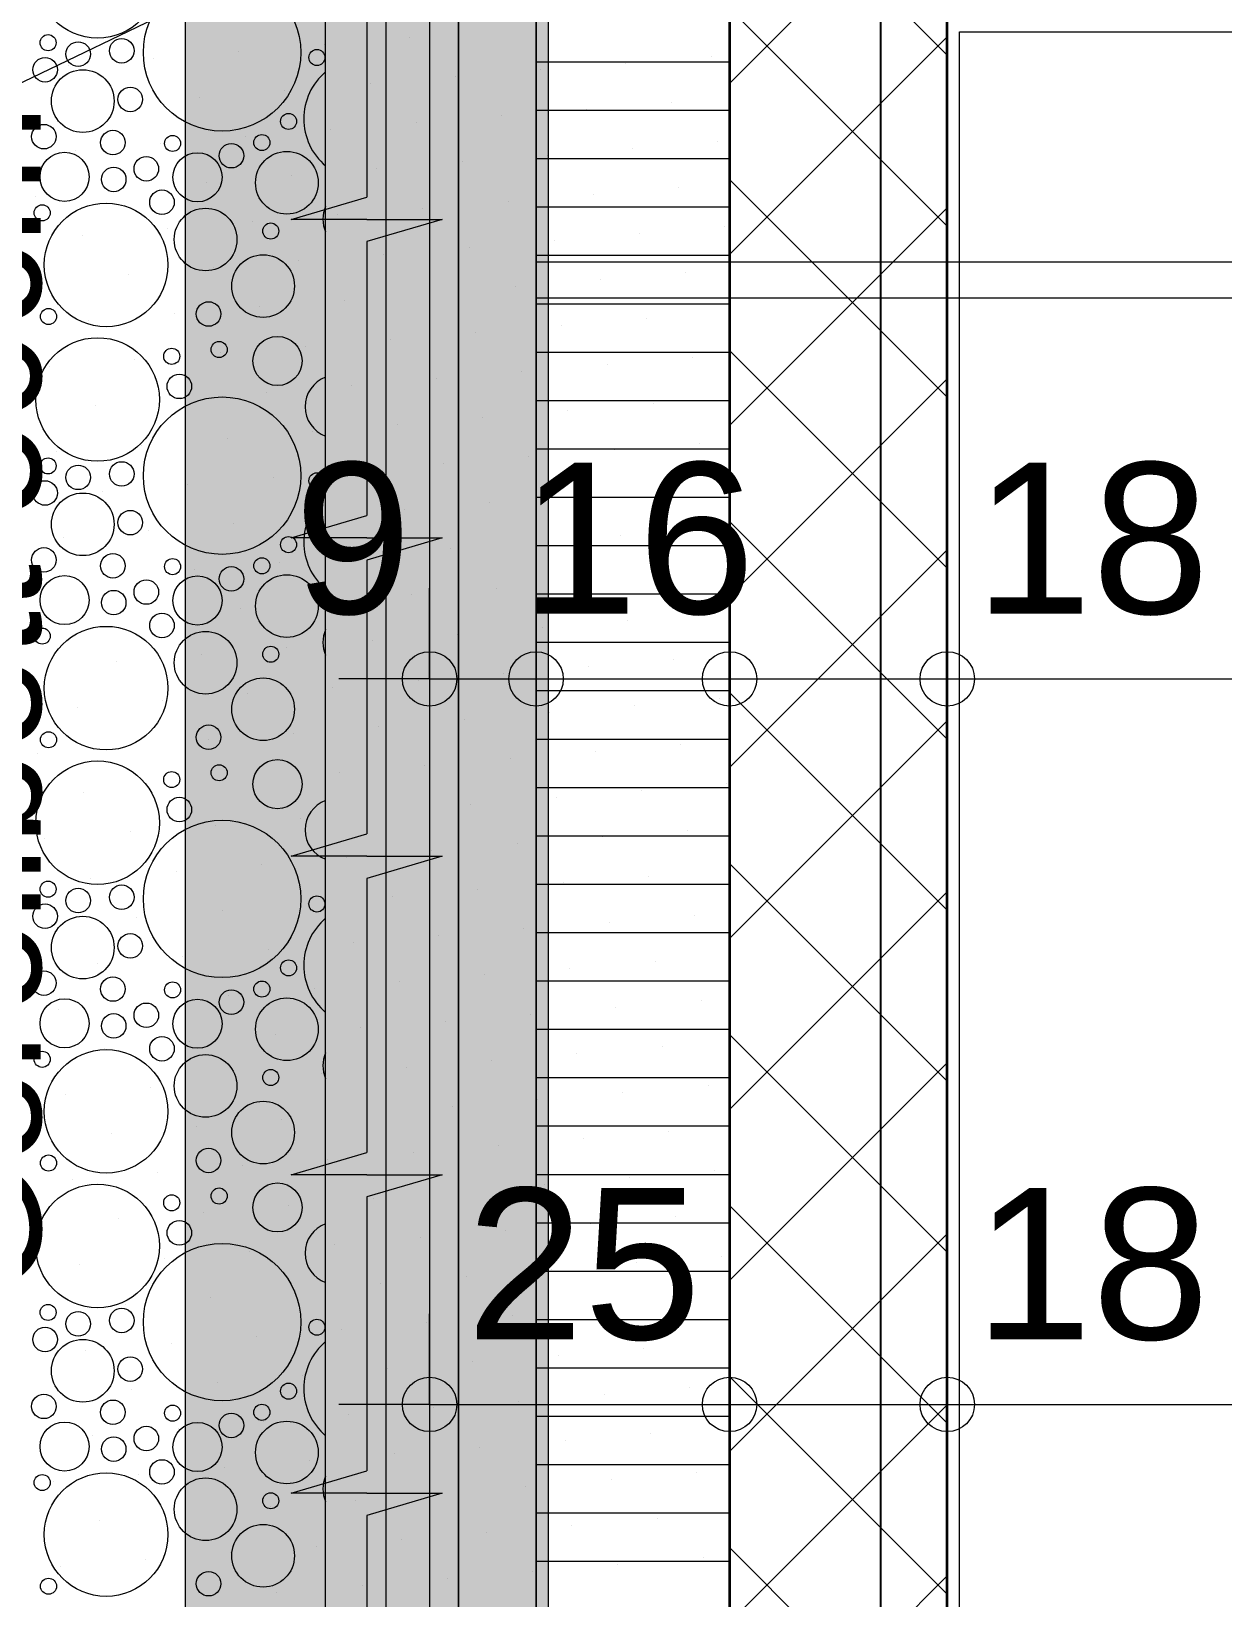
# Model space of a CAD drawing. Header units: metres. Extents: x 0.003 to 0.843, y 0.003 to 0.597.
# Drawn here: x 0.31081 to 0.33051, y 0.4523 to 0.47821 of the extents above; entities that cross this region are included whole.
import ezdxf

# ---------------------------------------------------------------- set-up
doc = ezdxf.new("R2010")
doc.units = ezdxf.units.M
for name, pattern in [('AUSGEZOGEN', [0]), ('LINIE_23', [0.0079, 0.004, -0.0013, 0, -0.0013, 0, -0.0013]), ('PUNKT2', [3.175, 0, -3.175]), ('STRICHLINIE', [19.049999999999997, 12.7, -6.35]), ('STRICHPUNKT', [25.4, 12.7, -6.35, 0, -6.35])]:
    doc.linetypes.add(name, pattern=pattern)
for name, color, linetype, lineweight in [('Allgemein', 7, 'AUSGEZOGEN', 18), ('Aufschuettungen _ Daemme', 7, 'AUSGEZOGEN', 25), ('Bauachsen grob', 7, 'STRICHPUNKT', 13), ('Betonierfugen', 7, 'AUSGEZOGEN', 13), ('Daemmung', 7, 'AUSGEZOGEN', 18), ('Dichtung', 240, 'AUSGEZOGEN', 13), ('Konstruktion oben', 7, 'STRICHLINIE', 13), ('Konstruktion unten', 7, 'STRICHLINIE', 13), ('Moebel', 253, 'AUSGEZOGEN', 13), ('Spengler', 7, 'AUSGEZOGEN', 18), ('Text Werkplan Ausfuehrung', 7, 'AUSGEZOGEN', 25), ('Unterkonstruktion', 7, 'AUSGEZOGEN', 18), ('Wand Beton bewehrt', 7, 'AUSGEZOGEN', 35), ('Werkplan- Ausfuehrungsmasse', 7, 'AUSGEZOGEN', 13)]:
    doc.layers.add(name, color=color, linetype=linetype, lineweight=lineweight)
doc.styles.add('ARIAL', font='ARIAL.TTF')

msp = doc.modelspace()

# ---------------------------------------------------------------- hatches: boundary and pattern name
at = {"layer": 'Allgemein', "linetype": 'AUSGEZOGEN', "lineweight": 13}
msp.add_hatch(color=32, dxfattribs=at).paths.add_polyline_path([(0.3178799929618838, 0.3928973582701078), (0.3178799929618838, 0.4879573561453512), (0.3173999929726126, 0.4879573561453512), (0.3173999929726126, 0.3928973582701078)])
at = {"layer": 'Dichtung', "linetype": 'AUSGEZOGEN', "lineweight": 13, "true_color": 0xe6eeff}
msp.add_hatch(color=7, dxfattribs=at).paths.add_polyline_path([(0.3133599930629137, 0.4829973562562158), (0.3133599930629137, 0.4355973573156884), (0.3193599929288032, 0.4355973573156884), (0.3193599929288032, 0.4829973562562158)])
at = {"layer": 'Spengler', "linetype": 'AUSGEZOGEN', "lineweight": 13}
msp.add_hatch(color=254, dxfattribs=at).paths.add_polyline_path([(0.3156799930110575, 0.4896773561069066), (0.3156799930110575, 0.386497358413159), (0.3173999929726126, 0.386497358413159), (0.3173999929726126, 0.4896773561069066)])

# ---------------------------------------------------------------- linework, layer by layer
at = {"layer": 'Allgemein', "color": 7, "linetype": 'AUSGEZOGEN', "lineweight": 13}
for p, q in [((0.3173999929726126, 0.4879573561453512), (0.3173999929726126, 0.3928973582701078)), ((0.3178799929618838, 0.3928973582701078), (0.3178799929618838, 0.4874773561560801))]:
    msp.add_line(p, q, dxfattribs=at)
at = {"layer": 'Aufschuettungen _ Daemme', "color": 254, "linetype": 'AUSGEZOGEN', "lineweight": 13}
for centre, radius in [((0.3119107515208969, 0.4791183762448595), 0.00102199997715652), ((0.313968751474897, 0.4778583762730229), 0.001301999970898032), ((0.311091751539203, 0.4780193762694241), 0.0001329999970272183), ((0.3115887515280941, 0.4778303762736487), 0.0002029999954625964), ((0.3123097515119786, 0.477886376272397), 0.0002029999954625964), ((0.3110427515402981, 0.4775713762794378), 0.0002029999954625964), ((0.3155367514398495, 0.4777743762749003), 0.0001329999970272183), ((0.311665751526373, 0.4770533762910159), 0.0005179999884217976), ((0.3124497515088493, 0.4770813762903902), 0.0002029999954625964), ((0.3150677514503325, 0.4767173762985261), 0.0001329999970272183), ((0.3110217515407676, 0.4764653763041588), 0.0002029999954625964), ((0.3121627515152643, 0.4763673763063492), 0.0002029999954625964), ((0.3131497514932031, 0.4763533763066621), 0.0001329999970272183), ((0.3146267514601895, 0.4763673763063492), 0.0001329999970272183), ((0.3113647515331009, 0.4758003763190227), 0.0004059999909251927), ((0.3135627514839717, 0.4757933763191791), 0.0004059999909251927), ((0.3141227514714547, 0.4761503763111996), 0.0002029999954625964), ((0.3150397514509583, 0.4757023763212131), 0.0005179999884217976), ((0.3121767515149513, 0.4757583763199614), 0.0002029999954625964), ((0.3127157515029037, 0.4759333763160499), 0.0002029999954625964), ((0.3129747514971147, 0.4753803763284104), 0.0002029999954625964), ((0.3109937515413934, 0.475205376332322), 0.0001329999970272183), ((0.3120507515177676, 0.4743443763515668), 0.00102199997715652), ((0.313695751480999, 0.4747643763421791), 0.0005179999884217976), ((0.3147737514569038, 0.4749043763390498), 0.0001329999970272183), ((0.3146477514597201, 0.4739943763593899), 0.0005179999884217976), ((0.3110987515390465, 0.4734903763706551), 0.0001329999970272183), ((0.3137447514799038, 0.4735323763697164), 0.0002029999954625964), ((0.3119107515208969, 0.4721183764013218), 0.00102199997715652), ((0.3139197514759923, 0.4729443763828592), 0.0001329999970272183), ((0.3148857514544005, 0.4727553763870838), 0.0004059999909251927), ((0.313135751493516, 0.4728323763853627), 0.0001329999970272183), ((0.3132617514906997, 0.4723353763964715), 0.0002029999954625964), ((0.313968751474897, 0.4708583764294849), 0.001301999970898032), ((0.311091751539203, 0.4710193764258863), 0.0001329999970272183), ((0.3115887515280941, 0.4708303764301108), 0.0002029999954625964), ((0.3123097515119786, 0.4708863764288592), 0.0002029999954625964), ((0.3110427515402981, 0.4705713764359), 0.0002029999954625964), ((0.3155367514398495, 0.4707743764313625), 0.0001329999970272183), ((0.311665751526373, 0.4700533764474782), 0.0005179999884217976), ((0.3124497515088493, 0.4700813764468523), 0.0002029999954625964), ((0.3150677514503325, 0.4697173764549883), 0.0001329999970272183), ((0.3110217515407676, 0.469465376460621), 0.0002029999954625964), ((0.3121627515152643, 0.4693673764628115), 0.0002029999954625964), ((0.3131497514932031, 0.4693533764631243), 0.0001329999970272183), ((0.3146267514601895, 0.4693673764628115), 0.0001329999970272183), ((0.3113647515331009, 0.4688003764754849), 0.0004059999909251927), ((0.3135627514839717, 0.4687933764756414), 0.0004059999909251927), ((0.3141227514714547, 0.4691503764676618), 0.0002029999954625964), ((0.3150397514509583, 0.4687023764776753), 0.0005179999884217976), ((0.3121767515149513, 0.4687583764764236), 0.0002029999954625964), ((0.3127157515029037, 0.4689333764725122), 0.0002029999954625964), ((0.3129747514971147, 0.4683803764848726), 0.0002029999954625964), ((0.3109937515413934, 0.4682053764887842), 0.0001329999970272183), ((0.3120507515177676, 0.467344376508029), 0.00102199997715652), ((0.313695751480999, 0.4677643764986414), 0.0005179999884217976), ((0.3147737514569038, 0.467904376495512), 0.0001329999970272183), ((0.3146477514597201, 0.4669943765158521), 0.0005179999884217976), ((0.3110987515390465, 0.4664903765271174), 0.0001329999970272183), ((0.3137447514799038, 0.4665323765261786), 0.0002029999954625964), ((0.3119107515208969, 0.4651183765577839), 0.00102199997715652), ((0.3139197514759923, 0.4659443765393215), 0.0001329999970272183), ((0.3148857514544005, 0.4657553765435459), 0.0004059999909251927), ((0.313135751493516, 0.4658323765418249), 0.0001329999970272183), ((0.3132617514906997, 0.4653353765529337), 0.0002029999954625964), ((0.313968751474897, 0.4638583765859471), 0.001301999970898032), ((0.311091751539203, 0.4640193765823485), 0.0001329999970272183), ((0.3115887515280941, 0.4638303765865731), 0.0002029999954625964), ((0.3123097515119786, 0.4638863765853214), 0.0002029999954625964), ((0.3110427515402981, 0.4635713765923622), 0.0002029999954625964), ((0.3155367514398495, 0.4637743765878247), 0.0001329999970272183), ((0.311665751526373, 0.4630533766039404), 0.0005179999884217976), ((0.3124497515088493, 0.4630813766033146), 0.0002029999954625964), ((0.3150677514503325, 0.4627173766114505), 0.0001329999970272183), ((0.3110217515407676, 0.462465376617083), 0.0002029999954625964), ((0.3121627515152643, 0.4623673766192736), 0.0002029999954625964), ((0.3131497514932031, 0.4623533766195865), 0.0001329999970272183), ((0.3146267514601895, 0.4623673766192736), 0.0001329999970272183), ((0.3113647515331009, 0.4618003766319471), 0.0004059999909251927), ((0.3135627514839717, 0.4617933766321035), 0.0004059999909251927), ((0.3141227514714547, 0.4621503766241238), 0.0002029999954625964), ((0.3150397514509583, 0.4617023766341375), 0.0005179999884217976), ((0.3121767515149513, 0.4617583766328859), 0.0002029999954625964), ((0.3127157515029037, 0.4619333766289743), 0.0002029999954625964), ((0.3129747514971147, 0.4613803766413348), 0.0002029999954625964), ((0.3109937515413934, 0.4612053766452464), 0.0001329999970272183), ((0.3120507515177676, 0.4603443766644912), 0.00102199997715652), ((0.313695751480999, 0.4607643766551034), 0.0005179999884217976), ((0.3147737514569038, 0.4609043766519742), 0.0001329999970272183), ((0.3146477514597201, 0.4599943766723143), 0.0005179999884217976), ((0.3110987515390465, 0.4594903766835795), 0.0001329999970272183), ((0.3137447514799038, 0.4595323766826408), 0.0002029999954625964), ((0.3119107515208969, 0.4581183767142462), 0.00102199997715652), ((0.3139197514759923, 0.4589443766957836), 0.0001329999970272183), ((0.3148857514544005, 0.4587553767000082), 0.0004059999909251927), ((0.313135751493516, 0.4588323766982871), 0.0001329999970272183), ((0.3132617514906997, 0.4583353767093959), 0.0002029999954625964), ((0.313968751474897, 0.4568583767424094), 0.001301999970898032), ((0.311091751539203, 0.4570193767388107), 0.0001329999970272183), ((0.3115887515280941, 0.4568303767430352), 0.0002029999954625964), ((0.3123097515119786, 0.4568863767417836), 0.0002029999954625964), ((0.3110427515402981, 0.4565713767488244), 0.0002029999954625964), ((0.3155367514398495, 0.456774376744287), 0.0001329999970272183), ((0.311665751526373, 0.4560533767604026), 0.0005179999884217976), ((0.3124497515088493, 0.4560813767597767), 0.0002029999954625964), ((0.3150677514503325, 0.4557173767679127), 0.0001329999970272183), ((0.3110217515407676, 0.4554653767735453), 0.0002029999954625964), ((0.3121627515152643, 0.4553673767757358), 0.0002029999954625964), ((0.3131497514932031, 0.4553533767760488), 0.0001329999970272183), ((0.3146267514601895, 0.4553673767757358), 0.0001329999970272183), ((0.3113647515331009, 0.4548003767884093), 0.0004059999909251927), ((0.3135627514839717, 0.4547933767885657), 0.0004059999909251927), ((0.3141227514714547, 0.4551503767805861), 0.0002029999954625964), ((0.3150397514509583, 0.4547023767905997), 0.0005179999884217976), ((0.3121767515149513, 0.4547583767893479), 0.0002029999954625964), ((0.3127157515029037, 0.4549333767854365), 0.0002029999954625964), ((0.3129747514971147, 0.454380376797797), 0.0002029999954625964), ((0.3109937515413934, 0.4542053768017086), 0.0001329999970272183), ((0.3120507515177676, 0.4533443768209534), 0.00102199997715652), ((0.313695751480999, 0.4537643768115657), 0.0005179999884217976), ((0.3147737514569038, 0.4539043768084364), 0.0001329999970272183), ((0.3146477514597201, 0.4529943768287765), 0.0005179999884217976), ((0.3110987515390465, 0.4524903768400418), 0.0001329999970272183), ((0.3137447514799038, 0.452532376839103), 0.0002029999954625964)]:
    msp.add_circle(centre, radius, dxfattribs=at)
for centre, radius, start, end in [((0.3163417514218563, 0.4767593762975874), 0.00102199997715652, 130.3543643854239, 229.6456356145781), ((0.3161527514260808, 0.4751003763346689), 0.0005179999884217976, 155.8757192303687, 204.1242807696256), ((0.3158587514326522, 0.4719993764039816), 0.0005179999884217976, 110.1875025814354, 249.8124974185604), ((0.3163417514218563, 0.4697593764540495), 0.00102199997715652, 130.3543643854239, 229.6456356145761), ((0.3161527514260808, 0.4681003764911311), 0.0005179999884217976, 155.87571923038, 204.1242807696394), ((0.3158587514326522, 0.4649993765604438), 0.0005179999884217976, 110.1875025814376, 249.8124974185604), ((0.3163417514218563, 0.4627593766105117), 0.00102199997715652, 130.3543643854219, 229.6456356145761), ((0.3161527514260808, 0.4611003766475933), 0.0005179999884217976, 155.8757192303744, 204.1242807696338), ((0.3158587514326522, 0.457999376716906), 0.0005179999884217976, 110.1875025825817, 249.8124974174183), ((0.3163417514218563, 0.4557593767669739), 0.00102199997715652, 130.3543643847437, 229.6456356152583), ((0.3161527514260808, 0.4541003768040555), 0.0005179999884217976, 155.8757192234455, 204.1242807765657)]:
    msp.add_arc(centre, radius, start, end, dxfattribs=at)
at = {"layer": 'Bauachsen grob', "color": 32, "linetype": 'LINIE_23', "lineweight": 25, "true_color": 0xc36e14}
msp.add_line((0.3248599928058686, 0.01389736674141804), (0.3248599928058687, 0.5809999870806931), dxfattribs=at)
at = {"layer": 'Betonierfugen', "color": 252, "linetype": 'AUSGEZOGEN', "lineweight": 13}
for p, q in [((0.3163599929958584, 0.4799953563233159), (0.3163599929958584, 0.4777306897072682)), ((0.3163599929958584, 0.4777306897072682), (0.3163599929958584, 0.4754660230912208)), ((0.3151099929958584, 0.4750973564327947), (0.3163599929958584, 0.4754660230912208)), ((0.3163599929958584, 0.4750973564327947), (0.3151099929958584, 0.4750973564327947)), ((0.3163599929958584, 0.4750973564327947), (0.3176099929958585, 0.4750973564327947)), ((0.3176099929958585, 0.4750973564327947), (0.3163599929958584, 0.4747286897743683)), ((0.3163599929958584, 0.4747286897743683), (0.3163599929958584, 0.4724640231583209)), ((0.3163599929958584, 0.4724640231583209), (0.3163599929958584, 0.4701993565422735)), ((0.3151099929958584, 0.4698306898838471), (0.3163599929958584, 0.4701993565422735)), ((0.3163599929958584, 0.4698306898838471), (0.3151099929958584, 0.4698306898838471)), ((0.3163599929958584, 0.4698306898838471), (0.3176099929958585, 0.4698306898838471)), ((0.3176099929958585, 0.4698306898838471), (0.3163599929958584, 0.4694620232254207)), ((0.3163599929958584, 0.4694620232254207), (0.3163599929958584, 0.4671973566093733)), ((0.3163599929958584, 0.4671973566093733), (0.3163599929958584, 0.4649326899933259)), ((0.3151099929958584, 0.4645640233348998), (0.3163599929958584, 0.4649326899933259)), ((0.3163599929958584, 0.4645640233348998), (0.3151099929958584, 0.4645640233348998)), ((0.3163599929958584, 0.4645640233348998), (0.3176099929958585, 0.4645640233348998)), ((0.3176099929958585, 0.4645640233348998), (0.3163599929958584, 0.4641953566764733)), ((0.3163599929958584, 0.4641953566764733), (0.3163599929958584, 0.461930690060426)), ((0.3163599929958584, 0.461930690060426), (0.3163599929958584, 0.4596660234443786)), ((0.3151099929958584, 0.4592973567859522), (0.3163599929958584, 0.4596660234443786)), ((0.3163599929958584, 0.4592973567859522), (0.3151099929958584, 0.4592973567859522)), ((0.3163599929958584, 0.4592973567859522), (0.3176099929958585, 0.4592973567859522)), ((0.3176099929958585, 0.4592973567859522), (0.3163599929958584, 0.4589286901275257)), ((0.3163599929958584, 0.4589286901275257), (0.3163599929958584, 0.4566640235114784)), ((0.3163599929958584, 0.4566640235114784), (0.3163599929958584, 0.454399356895431)), ((0.3151099929958584, 0.4540306902370046), (0.3163599929958584, 0.454399356895431)), ((0.3163599929958584, 0.4540306902370046), (0.3151099929958584, 0.4540306902370046)), ((0.3163599929958584, 0.4540306902370046), (0.3176099929958585, 0.4540306902370046)), ((0.3176099929958585, 0.4540306902370046), (0.3163599929958584, 0.4536620235785783)), ((0.3163599929958584, 0.4536620235785783), (0.3163599929958584, 0.4513973569625309))]:
    msp.add_line(p, q, dxfattribs=at)
at = {"layer": 'Daemmung', "color": 7, "linetype": 'AUSGEZOGEN', "lineweight": 18}
for p, q in [((0.3191599929332736, 0.4861973561846902), (0.3191599929332736, 0.3928973582701078)), ((0.322359992861748, 0.3928973582701078), (0.322359992861748, 0.4829973562562158))]:
    msp.add_line(p, q, dxfattribs=at)
at = {"layer": 'Daemmung', "color": 131, "linetype": 'AUSGEZOGEN', "lineweight": 13, "true_color": 0x70ffff}
for p, q in [((0.315654266178315, 0.47799062776963), (0.315654266178315, 0.47799062776963)), ((0.3170637114808078, 0.4781040290478451), (0.3170637114808078, 0.4781040290478451)), ((0.3128353755733292, 0.4777638252132), (0.3128353755733292, 0.4777638252132)), ((0.3142448208758222, 0.4778772264914151), (0.3142448208758222, 0.4778772264914151)), ((0.3220534706786405, 0.4777962108703513), (0.3220534706786405, 0.4777962108703513)), ((0.3114259302708364, 0.4776504239349849), (0.3114259302708364, 0.4776504239349849)), ((0.3114259302708364, 0.4776504239349849), (0.3114259302708364, 0.4776504239349849)), ((0.3178251347711619, 0.4774560070357061), (0.3178251347711619, 0.4774560070357061)), ((0.3192345800736547, 0.4775694083139211), (0.3192345800736547, 0.4775694083139211)), ((0.3206440253761476, 0.4776828095921362), (0.3206440253761476, 0.4776828095921362)), ((0.3150062441661761, 0.4772292044792761), (0.3150062441661761, 0.4772292044792761)), ((0.3164156894686689, 0.477342605757491), (0.3164156894686689, 0.477342605757491)), ((0.3121873535611903, 0.4770024019228459), (0.3121873535611903, 0.4770024019228459)), ((0.3135967988636831, 0.477115803201061), (0.3135967988636831, 0.477115803201061)), ((0.3214054486665016, 0.4770347875799972), (0.3214054486665016, 0.4770347875799972)), ((0.3171771127590229, 0.4766945837453522), (0.3171771127590229, 0.4766945837453522)), ((0.3185865580615157, 0.4768079850235671), (0.3185865580615157, 0.4768079850235671)), ((0.3199960033640086, 0.4769213863017822), (0.3199960033640086, 0.4769213863017822)), ((0.3143582221540371, 0.4764677811889222), (0.3143582221540371, 0.4764677811889222)), ((0.3157676674565301, 0.4765811824671372), (0.3157676674565301, 0.4765811824671372)), ((0.3115393315490513, 0.4762409786324921), (0.3115393315490513, 0.4762409786324921)), ((0.3129487768515443, 0.4763543799107072), (0.3129487768515443, 0.4763543799107072)), ((0.3193479813518698, 0.4761599630114283), (0.3193479813518698, 0.4761599630114283)), ((0.3207574266543626, 0.4762733642896434), (0.3207574266543626, 0.4762733642896434)), ((0.3221668719568555, 0.4763867655678585), (0.3221668719568555, 0.4763867655678585)), ((0.316529090746884, 0.4759331604549982), (0.316529090746884, 0.4759331604549982)), ((0.3179385360493768, 0.4760465617332132), (0.3179385360493768, 0.4760465617332132)), ((0.3137102001418982, 0.4757063578985682), (0.3137102001418982, 0.4757063578985682)), ((0.315119645444391, 0.4758197591767833), (0.315119645444391, 0.4758197591767833)), ((0.3108913095369125, 0.475479555342138), (0.3108913095369125, 0.475479555342138)), ((0.3123007548394054, 0.4755929566203531), (0.3123007548394054, 0.4755929566203531)), ((0.3186999593397308, 0.4753985397210743), (0.3186999593397308, 0.4753985397210743)), ((0.3201094046422237, 0.4755119409992893), (0.3201094046422237, 0.4755119409992893)), ((0.3215188499447166, 0.4756253422775044), (0.3215188499447166, 0.4756253422775044)), ((0.315881068734745, 0.4751717371646444), (0.315881068734745, 0.4751717371646444)), ((0.317290514037238, 0.4752851384428592), (0.317290514037238, 0.4752851384428592)), ((0.3130621781297593, 0.4749449346082144), (0.3130621781297593, 0.4749449346082144)), ((0.3144716234322522, 0.4750583358864292), (0.3144716234322522, 0.4750583358864292)), ((0.3208708279325777, 0.4748639189871506), (0.3208708279325777, 0.4748639189871506)), ((0.3222802732350705, 0.4749773202653654), (0.3222802732350705, 0.4749773202653654)), ((0.3116527328272664, 0.4748315333299993), (0.3116527328272664, 0.4748315333299993)), ((0.3180519373275919, 0.4746371164307204), (0.3180519373275919, 0.4746371164307204)), ((0.3194613826300847, 0.4747505177089355), (0.3194613826300847, 0.4747505177089355)), ((0.3194613826300847, 0.4747505177089355), (0.3194613826300847, 0.4747505177089355)), ((0.3152330467226061, 0.4744103138742904), (0.3152330467226061, 0.4744103138742904)), ((0.3166424920250989, 0.4745237151525054), (0.3166424920250989, 0.4745237151525054)), ((0.3124141561176204, 0.4741835113178603), (0.3124141561176204, 0.4741835113178603)), ((0.3124141561176204, 0.4741835113178603), (0.3124141561176204, 0.4741835113178603)), ((0.3138236014201133, 0.4742969125960754), (0.3138236014201133, 0.4742969125960754)), ((0.3202228059204387, 0.4741024956967965), (0.3202228059204387, 0.4741024956967965)), ((0.3216322512229316, 0.4742158969750116), (0.3216322512229316, 0.4742158969750116)), ((0.3110047108151275, 0.4740701100396452), (0.3110047108151275, 0.4740701100396452)), ((0.3174039153154529, 0.4738756931403664), (0.3174039153154529, 0.4738756931403664)), ((0.3188133606179459, 0.4739890944185814), (0.3188133606179459, 0.4739890944185814)), ((0.3145850247104672, 0.4736488905839363), (0.3145850247104672, 0.4736488905839363)), ((0.31599447001296, 0.4737622918621514), (0.31599447001296, 0.4737622918621514)), ((0.3117661341054815, 0.4734220880275065), (0.3117661341054815, 0.4734220880275065)), ((0.3131755794079743, 0.4735354893057213), (0.3131755794079743, 0.4735354893057213)), ((0.3195747839082998, 0.4733410724064425), (0.3195747839082998, 0.4733410724064425)), ((0.3209842292107926, 0.4734544736846575), (0.3209842292107926, 0.4734544736846575)), ((0.316755893303314, 0.4731142698500125), (0.316755893303314, 0.4731142698500125)), ((0.3181653386058069, 0.4732276711282274), (0.3181653386058069, 0.4732276711282274)), ((0.3139370026983282, 0.4728874672935826), (0.3139370026983282, 0.4728874672935826)), ((0.3153464480008212, 0.4730008685717976), (0.3153464480008212, 0.4730008685717976)), ((0.3217456525011466, 0.4728064516725187), (0.3217456525011466, 0.4728064516725187)), ((0.3111181120933424, 0.4726606647371524), (0.3111181120933424, 0.4726606647371524)), ((0.3125275573958354, 0.4727740660153675), (0.3125275573958354, 0.4727740660153675)), ((0.3189267618961608, 0.4725796491160886), (0.3189267618961608, 0.4725796491160886)), ((0.3203362071986537, 0.4726930503943037), (0.3203362071986537, 0.4726930503943037)), ((0.3161078712911751, 0.4723528465596586), (0.3161078712911751, 0.4723528465596586)), ((0.3175173165936679, 0.4724662478378736), (0.3175173165936679, 0.4724662478378736)), ((0.3118795353836964, 0.4720126427250134), (0.3118795353836964, 0.4720126427250134)), ((0.3132889806861894, 0.4721260440032284), (0.3132889806861894, 0.4721260440032284)), ((0.3146984259886822, 0.4722394452814435), (0.3146984259886822, 0.4722394452814435)), ((0.3210976304890077, 0.4720450283821647), (0.3210976304890077, 0.4720450283821647)), ((0.3182787398840219, 0.4718182258257346), (0.3182787398840219, 0.4718182258257346)), ((0.3196881851865148, 0.4719316271039496), (0.3196881851865148, 0.4719316271039496)), ((0.3154598492790361, 0.4715914232693045), (0.3154598492790361, 0.4715914232693045)), ((0.3168692945815291, 0.4717048245475196), (0.3168692945815291, 0.4717048245475196)), ((0.3112315133715575, 0.4712512194346596), (0.3112315133715575, 0.4712512194346596)), ((0.3126409586740505, 0.4713646207128747), (0.3126409586740505, 0.4713646207128747)), ((0.3140504039765433, 0.4714780219910895), (0.3140504039765433, 0.4714780219910895)), ((0.3204496084768688, 0.4712836050918106), (0.3204496084768688, 0.4712836050918106)), ((0.3218590537793616, 0.4713970063700257), (0.3218590537793616, 0.4713970063700257)), ((0.317630717871883, 0.4710568025353807), (0.317630717871883, 0.4710568025353807)), ((0.3190401631743758, 0.4711702038135958), (0.3190401631743758, 0.4711702038135958)), ((0.3190401631743758, 0.4711702038135958), (0.3190401631743758, 0.4711702038135958)), ((0.3134023819644044, 0.4707165987007356), (0.3134023819644044, 0.4707165987007356)), ((0.3148118272668973, 0.4708299999789507), (0.3148118272668973, 0.4708299999789507)), ((0.3162212725693901, 0.4709434012571658), (0.3162212725693901, 0.4709434012571658)), ((0.3119929366619115, 0.4706031974225206), (0.3119929366619115, 0.4706031974225206)), ((0.3119929366619115, 0.4706031974225206), (0.3119929366619115, 0.4706031974225206)), ((0.3198015864647298, 0.4705221818014568), (0.3198015864647298, 0.4705221818014568)), ((0.3212110317672227, 0.4706355830796718), (0.3212110317672227, 0.4706355830796718)), ((0.316982695859744, 0.4702953792450268), (0.316982695859744, 0.4702953792450268)), ((0.318392141162237, 0.4704087805232418), (0.318392141162237, 0.4704087805232418)), ((0.3127543599522654, 0.4699551754103816), (0.3127543599522654, 0.4699551754103816)), ((0.3141638052547583, 0.4700685766885966), (0.3141638052547583, 0.4700685766885966)), ((0.3155732505572512, 0.4701819779668117), (0.3155732505572512, 0.4701819779668117)), ((0.3219724550575767, 0.4699875610675329), (0.3219724550575767, 0.4699875610675329)), ((0.3113449146497726, 0.4698417741321665), (0.3113449146497726, 0.4698417741321665)), ((0.3191535644525909, 0.4697607585111027), (0.3191535644525909, 0.4697607585111027)), ((0.3205630097550837, 0.4698741597893178), (0.3205630097550837, 0.4698741597893178)), ((0.3149252285451123, 0.4694205546764579), (0.3149252285451123, 0.4694205546764579)), ((0.3163346738476052, 0.4695339559546727), (0.3163346738476052, 0.4695339559546727)), ((0.317744119150098, 0.4696473572328879), (0.317744119150098, 0.4696473572328879)), ((0.3121063379401265, 0.4691937521200277), (0.3121063379401265, 0.4691937521200277)), ((0.3135157832426194, 0.4693071533982428), (0.3135157832426194, 0.4693071533982428)), ((0.3213244330454377, 0.4692261377771788), (0.3213244330454377, 0.4692261377771788)), ((0.318505542440452, 0.4689993352207489), (0.318505542440452, 0.4689993352207489)), ((0.3199149877429449, 0.469112736498964), (0.3199149877429449, 0.469112736498964)), ((0.3142772065329733, 0.4686591313861038), (0.3142772065329733, 0.4686591313861038)), ((0.3156866518354662, 0.4687725326643189), (0.3156866518354662, 0.4687725326643189)), ((0.3170960971379591, 0.468885933942534), (0.3170960971379591, 0.468885933942534)), ((0.3114583159279877, 0.4684323288296737), (0.3114583159279877, 0.4684323288296737)), ((0.3128677612304805, 0.4685457301078887), (0.3128677612304805, 0.4685457301078887)), ((0.3206764110332988, 0.468464714486825), (0.3206764110332988, 0.468464714486825)), ((0.3220858563357916, 0.46857811576504), (0.3220858563357916, 0.46857811576504)), ((0.3164480751258202, 0.4681245106521799), (0.3164480751258202, 0.4681245106521799)), ((0.3178575204283131, 0.4682379119303949), (0.3178575204283131, 0.4682379119303949)), ((0.3192669657308059, 0.4683513132086099), (0.3192669657308059, 0.4683513132086099)), ((0.3136291845208344, 0.46789770809575), (0.3136291845208344, 0.46789770809575)), ((0.3150386298233273, 0.4680111093739648), (0.3150386298233273, 0.4680111093739648)), ((0.3122197392183416, 0.4677843068175347), (0.3122197392183416, 0.4677843068175347)), ((0.3200283890211599, 0.4677032911964709), (0.3200283890211599, 0.4677032911964709)), ((0.3200283890211599, 0.4677032911964709), (0.3200283890211599, 0.4677032911964709)), ((0.3214378343236527, 0.467816692474686), (0.3214378343236527, 0.467816692474686)), ((0.3158000531136812, 0.4673630873618261), (0.3158000531136812, 0.4673630873618261)), ((0.3172094984161741, 0.4674764886400409), (0.3172094984161741, 0.4674764886400409)), ((0.318618943718667, 0.4675898899182561), (0.318618943718667, 0.4675898899182561)), ((0.3129811625086956, 0.4671362848053959), (0.3129811625086956, 0.4671362848053959)), ((0.3129811625086956, 0.4671362848053959), (0.3129811625086956, 0.4671362848053959)), ((0.3143906078111884, 0.467249686083611), (0.3143906078111884, 0.467249686083611)), ((0.3221992576140067, 0.4671686704625472), (0.3221992576140067, 0.4671686704625472)), ((0.3115717172062026, 0.4670228835271809), (0.3115717172062026, 0.4670228835271809)), ((0.3179709217065281, 0.4668284666279021), (0.3179709217065281, 0.4668284666279021)), ((0.3193803670090209, 0.4669418679061171), (0.3193803670090209, 0.4669418679061171)), ((0.3207898123115139, 0.4670552691843322), (0.3207898123115139, 0.4670552691843322)), ((0.3151520311015423, 0.466601664071472), (0.3151520311015423, 0.466601664071472)), ((0.3165614764040351, 0.466715065349687), (0.3165614764040351, 0.466715065349687)), ((0.3123331404965567, 0.4663748615150419), (0.3123331404965567, 0.4663748615150419)), ((0.3137425857990495, 0.4664882627932569), (0.3137425857990495, 0.4664882627932569)), ((0.3215512356018678, 0.4664072471721932), (0.3215512356018678, 0.4664072471721932)), ((0.3109236951940637, 0.4662614602368269), (0.3109236951940637, 0.4662614602368269)), ((0.3173228996943892, 0.4660670433375481), (0.3173228996943892, 0.4660670433375481)), ((0.318732344996882, 0.4661804446157631), (0.318732344996882, 0.4661804446157631)), ((0.3201417902993749, 0.4662938458939781), (0.3201417902993749, 0.4662938458939781)), ((0.3145040090894035, 0.4658402407811182), (0.3145040090894035, 0.4658402407811182)), ((0.3159134543918963, 0.465953642059333), (0.3159134543918963, 0.465953642059333)), ((0.3116851184844177, 0.465613438224688), (0.3116851184844177, 0.465613438224688)), ((0.3130945637869106, 0.4657268395029031), (0.3130945637869106, 0.4657268395029031)), ((0.319493768287236, 0.4655324226036243), (0.319493768287236, 0.4655324226036243)), ((0.3209032135897288, 0.4656458238818393), (0.3209032135897288, 0.4656458238818393)), ((0.3223126588922218, 0.4657592251600544), (0.3223126588922218, 0.4657592251600544)), ((0.3166748776822502, 0.4653056200471942), (0.3166748776822502, 0.4653056200471942)), ((0.3180843229847432, 0.4654190213254093), (0.3180843229847432, 0.4654190213254093)), ((0.3138559870772646, 0.4650788174907641), (0.3138559870772646, 0.4650788174907641)), ((0.3152654323797574, 0.4651922187689791), (0.3152654323797574, 0.4651922187689791)), ((0.3110370964722787, 0.464852014934334), (0.3110370964722787, 0.464852014934334)), ((0.3124465417747716, 0.4649654162125491), (0.3124465417747716, 0.4649654162125491)), ((0.3188457462750971, 0.4647709993132703), (0.3188457462750971, 0.4647709993132703)), ((0.3202551915775899, 0.4648844005914853), (0.3202551915775899, 0.4648844005914853)), ((0.3216646368800827, 0.4649978018697003), (0.3216646368800827, 0.4649978018697003)), ((0.3160268556701114, 0.4645441967568402), (0.3160268556701114, 0.4645441967568402)), ((0.3174363009726042, 0.4646575980350552), (0.3174363009726042, 0.4646575980350552)), ((0.3132079650651255, 0.4643173942004101), (0.3132079650651255, 0.4643173942004101)), ((0.3146174103676185, 0.4644307954786251), (0.3146174103676185, 0.4644307954786251)), ((0.3210166148679439, 0.4642363785793462), (0.3210166148679439, 0.4642363785793462)), ((0.3117985197626326, 0.4642039929221952), (0.3117985197626326, 0.4642039929221952)), ((0.3181977242629581, 0.4640095760229163), (0.3181977242629581, 0.4640095760229163)), ((0.319607169565451, 0.4641229773011314), (0.319607169565451, 0.4641229773011314)), ((0.319607169565451, 0.4641229773011314), (0.319607169565451, 0.4641229773011314)), ((0.3153788336579725, 0.4637827734664863), (0.3153788336579725, 0.4637827734664863)), ((0.3167882789604653, 0.4638961747447014), (0.3167882789604653, 0.4638961747447014)), ((0.3125599430529866, 0.4635559709100562), (0.3125599430529866, 0.4635559709100562)), ((0.3125599430529866, 0.4635559709100562), (0.3125599430529866, 0.4635559709100562)), ((0.3139693883554795, 0.4636693721882713), (0.3139693883554795, 0.4636693721882713)), ((0.320368592855805, 0.4634749552889924), (0.320368592855805, 0.4634749552889924)), ((0.3217780381582978, 0.4635883565672075), (0.3217780381582978, 0.4635883565672075)), ((0.3111504977504937, 0.4634425696318412), (0.3111504977504937, 0.4634425696318412)), ((0.3175497022508192, 0.4632481527325624), (0.3175497022508192, 0.4632481527325624)), ((0.3189591475533121, 0.4633615540107775), (0.3189591475533121, 0.4633615540107775)), ((0.3147308116458334, 0.4630213501761323), (0.3147308116458334, 0.4630213501761323)), ((0.3161402569483264, 0.4631347514543473), (0.3161402569483264, 0.4631347514543473)), ((0.3119119210408477, 0.4627945476197022), (0.3119119210408477, 0.4627945476197022)), ((0.3133213663433406, 0.4629079488979172), (0.3133213663433406, 0.4629079488979172)), ((0.3197205708436661, 0.4627135319986385), (0.3197205708436661, 0.4627135319986385)), ((0.3211300161461589, 0.4628269332768534), (0.3211300161461589, 0.4628269332768534)), ((0.3169016802386804, 0.4624867294422084), (0.3169016802386804, 0.4624867294422084)), ((0.3183111255411732, 0.4626001307204234), (0.3183111255411732, 0.4626001307204234)), ((0.3140827896336946, 0.4622599268857782), (0.3140827896336946, 0.4622599268857782)), ((0.3154922349361874, 0.4623733281639935), (0.3154922349361874, 0.4623733281639935)), ((0.3218914394365129, 0.4621789112647144), (0.3218914394365129, 0.4621789112647144)), ((0.3112638990287088, 0.4620331243293483), (0.3112638990287088, 0.4620331243293483)), ((0.3126733443312016, 0.4621465256075634), (0.3126733443312016, 0.4621465256075634)), ((0.3190725488315271, 0.4619521087082844), (0.3190725488315271, 0.4619521087082844)), ((0.3204819941340201, 0.4620655099864996), (0.3204819941340201, 0.4620655099864996)), ((0.3162536582265413, 0.4617253061518545), (0.3162536582265413, 0.4617253061518545)), ((0.3176631035290343, 0.4618387074300696), (0.3176631035290343, 0.4618387074300696)), ((0.3134347676215556, 0.4614985035954244), (0.3134347676215556, 0.4614985035954244)), ((0.3148442129240485, 0.4616119048736395), (0.3148442129240485, 0.4616119048736395)), ((0.321243417424374, 0.4614174879743606), (0.321243417424374, 0.4614174879743606)), ((0.3120253223190628, 0.4613851023172093), (0.3120253223190628, 0.4613851023172093)), ((0.3184245268193883, 0.4611906854179306), (0.3184245268193883, 0.4611906854179306)), ((0.3198339721218811, 0.4613040866961456), (0.3198339721218811, 0.4613040866961456)), ((0.3156056362144025, 0.4609638828615005), (0.3156056362144025, 0.4609638828615005)), ((0.3170150815168953, 0.4610772841397155), (0.3170150815168953, 0.4610772841397155)), ((0.3113773003069238, 0.4606236790268555), (0.3113773003069238, 0.4606236790268555)), ((0.3127867456094167, 0.4607370803050704), (0.3127867456094167, 0.4607370803050704)), ((0.3141961909119095, 0.4608504815832854), (0.3141961909119095, 0.4608504815832854)), ((0.320595395412235, 0.4606560646840067), (0.320595395412235, 0.4606560646840067)), ((0.320595395412235, 0.4606560646840067), (0.320595395412235, 0.4606560646840067)), ((0.322004840714728, 0.4607694659622216), (0.322004840714728, 0.4607694659622216)), ((0.3177765048072493, 0.4604292621275765), (0.3177765048072493, 0.4604292621275765)), ((0.3191859501097422, 0.4605426634057917), (0.3191859501097422, 0.4605426634057917)), ((0.3149576142022635, 0.4602024595711466), (0.3149576142022635, 0.4602024595711466)), ((0.3163670595047564, 0.4603158608493617), (0.3163670595047564, 0.4603158608493617)), ((0.3121387235972777, 0.4599756570147165), (0.3121387235972777, 0.4599756570147165)), ((0.3135481688997707, 0.4600890582929316), (0.3135481688997707, 0.4600890582929316)), ((0.3135481688997707, 0.4600890582929316), (0.3135481688997707, 0.4600890582929316)), ((0.3199473734000962, 0.4598946413936527), (0.3199473734000962, 0.4598946413936527)), ((0.321356818702589, 0.4600080426718678), (0.321356818702589, 0.4600080426718678)), ((0.3171284827951104, 0.4596678388372227), (0.3171284827951104, 0.4596678388372227)), ((0.3185379280976032, 0.4597812401154378), (0.3185379280976032, 0.4597812401154378)), ((0.3129001468876317, 0.4593276350025775), (0.3129001468876317, 0.4593276350025775)), ((0.3143095921901246, 0.4594410362807926), (0.3143095921901246, 0.4594410362807926)), ((0.3157190374926174, 0.4595544375590077), (0.3157190374926174, 0.4595544375590077)), ((0.3221182419929429, 0.4593600206597288), (0.3221182419929429, 0.4593600206597288)), ((0.3114907015851388, 0.4592142337243625), (0.3114907015851388, 0.4592142337243625)), ((0.3192993513879572, 0.4591332181032988), (0.3192993513879572, 0.4591332181032988)), ((0.3207087966904501, 0.4592466193815138), (0.3207087966904501, 0.4592466193815138)), ((0.3164804607829714, 0.4589064155468686), (0.3164804607829714, 0.4589064155468686)), ((0.3178899060854643, 0.4590198168250837), (0.3178899060854643, 0.4590198168250837)), ((0.3122521248754928, 0.4585662117122237), (0.3122521248754928, 0.4585662117122237)), ((0.3136615701779857, 0.4586796129904386), (0.3136615701779857, 0.4586796129904386)), ((0.3150710154804786, 0.4587930142686536), (0.3150710154804786, 0.4587930142686536)), ((0.3214702199808041, 0.4585985973693749), (0.3214702199808041, 0.4585985973693749)), ((0.3108426795729999, 0.4584528104340087), (0.3108426795729999, 0.4584528104340087)), ((0.3186513293758182, 0.4583717948129449), (0.3186513293758182, 0.4583717948129449)), ((0.3200607746783112, 0.4584851960911599), (0.3200607746783112, 0.4584851960911599)), ((0.3144229934683397, 0.4580315909782998), (0.3144229934683397, 0.4580315909782998)), ((0.3158324387708325, 0.4581449922565148), (0.3158324387708325, 0.4581449922565148)), ((0.3172418840733253, 0.4582583935347299), (0.3172418840733253, 0.4582583935347299)), ((0.3116041028633539, 0.4578047884218697), (0.3116041028633539, 0.4578047884218697)), ((0.3130135481658467, 0.4579181897000847), (0.3130135481658467, 0.4579181897000847)), ((0.3208221979686651, 0.4578371740790209), (0.3208221979686651, 0.4578371740790209)), ((0.322231643271158, 0.4579505753572359), (0.322231643271158, 0.4579505753572359)), ((0.3180033073636793, 0.4576103715225909), (0.3180033073636793, 0.4576103715225909)), ((0.3194127526661722, 0.457723772800806), (0.3194127526661722, 0.457723772800806)), ((0.3137749714562006, 0.4572701676879457), (0.3137749714562006, 0.4572701676879457)), ((0.3151844167586936, 0.4573835689661607), (0.3151844167586936, 0.4573835689661607)), ((0.3165938620611864, 0.4574969702443758), (0.3165938620611864, 0.4574969702443758)), ((0.3109560808512149, 0.4570433651315157), (0.3109560808512149, 0.4570433651315157)), ((0.3123655261537078, 0.4571567664097307), (0.3123655261537078, 0.4571567664097307)), ((0.3201741759565261, 0.457075750788667), (0.3201741759565261, 0.457075750788667)), ((0.3201741759565261, 0.457075750788667), (0.3201741759565261, 0.457075750788667)), ((0.3215836212590191, 0.457189152066882), (0.3215836212590191, 0.457189152066882)), ((0.3159458400490476, 0.4567355469540217), (0.3159458400490476, 0.4567355469540217)), ((0.3173552853515404, 0.456848948232237), (0.3173552853515404, 0.456848948232237)), ((0.3187647306540332, 0.4569623495104519), (0.3187647306540332, 0.4569623495104519)), ((0.3131269494440618, 0.4565087443975919), (0.3131269494440618, 0.4565087443975919)), ((0.3131269494440618, 0.4565087443975919), (0.3131269494440618, 0.4565087443975919)), ((0.3145363947465546, 0.4566221456758069), (0.3145363947465546, 0.4566221456758069)), ((0.322345044549373, 0.4565411300547431), (0.322345044549373, 0.4565411300547431)), ((0.3117175041415688, 0.4563953431193769), (0.3117175041415688, 0.4563953431193769)), ((0.3195261539443873, 0.4563143274983131), (0.3195261539443873, 0.4563143274983131)), ((0.3209355992468801, 0.456427728776528), (0.3209355992468801, 0.456427728776528)), ((0.3152978180369085, 0.4559741236636679), (0.3152978180369085, 0.4559741236636679)), ((0.3167072633394015, 0.456087524941883), (0.3167072633394015, 0.456087524941883)), ((0.3181167086418943, 0.4562009262200981), (0.3181167086418943, 0.4562009262200981)), ((0.3124789274319228, 0.4557473211072379), (0.3124789274319228, 0.4557473211072379)), ((0.3138883727344157, 0.4558607223854528), (0.3138883727344157, 0.4558607223854528)), ((0.321697022537234, 0.4557797067643891), (0.321697022537234, 0.4557797067643891)), ((0.31106948212943, 0.4556339198290228), (0.31106948212943, 0.4556339198290228)), ((0.3174686866297555, 0.455439502929744), (0.3174686866297555, 0.455439502929744)), ((0.3188781319322483, 0.4555529042079591), (0.3188781319322483, 0.4555529042079591)), ((0.3202875772347411, 0.4556663054861741), (0.3202875772347411, 0.4556663054861741)), ((0.3146497960247697, 0.4552127003733138), (0.3146497960247697, 0.4552127003733138)), ((0.3160592413272625, 0.4553261016515289), (0.3160592413272625, 0.4553261016515289)), ((0.3118309054197839, 0.4549858978168839), (0.3118309054197839, 0.4549858978168839)), ((0.3132403507222767, 0.455099299095099), (0.3132403507222767, 0.455099299095099)), ((0.3210490005250952, 0.4550182834740352), (0.3210490005250952, 0.4550182834740352)), ((0.3168206646176164, 0.4546780796393902), (0.3168206646176164, 0.4546780796393902)), ((0.3182301099201094, 0.4547914809176052), (0.3182301099201094, 0.4547914809176052)), ((0.3196395552226022, 0.45490488219582), (0.3196395552226022, 0.45490488219582)), ((0.3140017740126308, 0.45445127708296), (0.3140017740126308, 0.45445127708296)), ((0.3154112193151236, 0.4545646783611751), (0.3154112193151236, 0.4545646783611751)), ((0.3111828834076451, 0.45422447452653), (0.3111828834076451, 0.45422447452653)), ((0.3125923287101379, 0.4543378758047451), (0.3125923287101379, 0.4543378758047451)), ((0.3189915332104634, 0.4541434589054662), (0.3189915332104634, 0.4541434589054662)), ((0.3204009785129562, 0.4542568601836813), (0.3204009785129562, 0.4542568601836813)), ((0.3218104238154491, 0.4543702614618962), (0.3218104238154491, 0.4543702614618962)), ((0.3161726426054776, 0.4539166563490361), (0.3161726426054776, 0.4539166563490361)), ((0.3175820879079704, 0.4540300576272512), (0.3175820879079704, 0.4540300576272512)), ((0.3133537520004918, 0.4536898537926061), (0.3133537520004918, 0.4536898537926061)), ((0.3147631973029847, 0.453803255070821), (0.3147631973029847, 0.453803255070821)), ((0.311944306697999, 0.453576452514391), (0.311944306697999, 0.453576452514391)), ((0.3183435111983243, 0.4533820356151121), (0.3183435111983243, 0.4533820356151121)), ((0.3197529565008173, 0.4534954368933272), (0.3197529565008173, 0.4534954368933272)), ((0.3211624018033101, 0.4536088381715423), (0.3211624018033101, 0.4536088381715423)), ((0.3211624018033101, 0.4536088381715423), (0.3211624018033101, 0.4536088381715423)), ((0.3155246205933387, 0.453155233058682), (0.3155246205933387, 0.453155233058682)), ((0.3169340658958315, 0.4532686343368973), (0.3169340658958315, 0.4532686343368973)), ((0.3127057299883529, 0.4529284305022522), (0.3127057299883529, 0.4529284305022522)), ((0.3141151752908458, 0.4530418317804672), (0.3141151752908458, 0.4530418317804672)), ((0.3141151752908458, 0.4530418317804672), (0.3141151752908458, 0.4530418317804672)), ((0.3205143797911713, 0.4528474148811885), (0.3205143797911713, 0.4528474148811885)), ((0.3219238250936641, 0.4529608161594034), (0.3219238250936641, 0.4529608161594034)), ((0.3112962846858601, 0.4528150292240372), (0.3112962846858601, 0.4528150292240372)), ((0.3176954891861855, 0.4526206123247583), (0.3176954891861855, 0.4526206123247583)), ((0.3191049344886783, 0.4527340136029734), (0.3191049344886783, 0.4527340136029734)), ((0.3148765985811997, 0.4523938097683282), (0.3148765985811997, 0.4523938097683282)), ((0.3162860438836926, 0.4525072110465433), (0.3162860438836926, 0.4525072110465433))]:
    msp.add_line(p, q, dxfattribs=at)
at = {"layer": 'Daemmung', "color": 7, "linetype": 'AUSGEZOGEN', "lineweight": 13}
for p, q in [((0.3223599911941584, 0.4776973577082366), (0.3191599929332735, 0.4776973575683603)), ((0.3223599912291275, 0.4768973577141972), (0.3191599929332735, 0.4768973575743207)), ((0.3223599912640967, 0.4760973577201575), (0.3191599929332736, 0.4760973575802813)), ((0.3223599912640967, 0.4760973577201575), (0.3191599929332736, 0.4760973575802813)), ((0.3223599912990658, 0.4752973577261181), (0.3191599929332736, 0.4752973575862416)), ((0.3223599913340348, 0.4744973577320786), (0.3191599929332735, 0.4744973575922022)), ((0.322359991369004, 0.4736973577380391), (0.3191599929332735, 0.4736973575981627)), ((0.322359991403973, 0.4728973577439994), (0.3191599929332735, 0.4728973576041231)), ((0.322359991403973, 0.4728973577439994), (0.3191599929332735, 0.4728973576041231)), ((0.3223599914389422, 0.4720973577499599), (0.3191599929332735, 0.4720973576100836)), ((0.3223599914739113, 0.4712973577559205), (0.3191599929332735, 0.4712973576160441)), ((0.3223599915088804, 0.4704973577618808), (0.3191599929332735, 0.4704973576220047)), ((0.3223599915438496, 0.4696973577678414), (0.3191599929332736, 0.4696973576279649)), ((0.3223599915438496, 0.4696973577678414), (0.3191599929332736, 0.4696973576279649)), ((0.3223599915788186, 0.4688973577738018), (0.3191599929332735, 0.4688973576339254)), ((0.3223599916137878, 0.4680973577797623), (0.3191599929332736, 0.4680973576398859)), ((0.3223599916487569, 0.4672973577857227), (0.3191599929332736, 0.4672973576458465)), ((0.322359991683726, 0.4664973577916833), (0.3191599929332736, 0.4664973576518069)), ((0.322359991683726, 0.4664973577916833), (0.3191599929332736, 0.4664973576518069)), ((0.3223599917186952, 0.4656973577976436), (0.3191599929332736, 0.4656973576577673)), ((0.3223599917536642, 0.4648973578036042), (0.3191599929332735, 0.4648973576637276)), ((0.3223599917886332, 0.4640973578095645), (0.3191599929332736, 0.4640973576696882)), ((0.3223599918236024, 0.4632973578155251), (0.3191599929332735, 0.4632973576756486)), ((0.3223599918236024, 0.4632973578155251), (0.3191599929332735, 0.4632973576756486)), ((0.3223599918585716, 0.4624973578214856), (0.3191599929332736, 0.4624973576816092)), ((0.3223599918935406, 0.461697357827446), (0.3191599929332735, 0.4616973576875695)), ((0.3223599919285098, 0.4608973578334064), (0.3191599929332736, 0.4608973576935301)), ((0.3223599919634788, 0.4600973578393669), (0.3191599929332735, 0.4600973576994906)), ((0.3223599919634788, 0.4600973578393669), (0.3191599929332735, 0.4600973576994906))]:
    msp.add_line(p, q, dxfattribs=at)
for points in [[(0.322359991998448, 0.4592973578453275), (0.3191599929332736, 0.4592973577054511), (0.3191599920222898, 0.459297357705451)], [(0.322359992033417, 0.4584973578512878), (0.3191599929332735, 0.4584973577114115), (0.3191599920572589, 0.4584973577114115)], [(0.3223599920683862, 0.4576973578572485), (0.3191599929332735, 0.4576973577173718), (0.3191599920922281, 0.4576973577173718)], [(0.3223599921033554, 0.4568973578632088), (0.3191599929332736, 0.4568973577233326), (0.3191599921271971, 0.4568973577233325)], [(0.3223599921033554, 0.4568973578632088), (0.3191599929332736, 0.4568973577233326), (0.3191599921271971, 0.4568973577233325)], [(0.3223599921383244, 0.4560973578691693), (0.3191599929332735, 0.4560973577292928), (0.3191599921621663, 0.4560973577292928)], [(0.3223599921732936, 0.4552973578751297), (0.3191599929332735, 0.4552973577352533), (0.3191599921971355, 0.4552973577352533)], [(0.3223599922082626, 0.4544973578810902), (0.3191599929332735, 0.4544973577412137), (0.3191599922321045, 0.4544973577412137)], [(0.3223599922432318, 0.4536973578870506), (0.3191599929332735, 0.4536973577471742), (0.3191599922670737, 0.4536973577471742)], [(0.3223599922432318, 0.4536973578870506), (0.3191599929332735, 0.4536973577471742), (0.3191599922670737, 0.4536973577471742)], [(0.3223599922782008, 0.4528973578930112), (0.3191599929332735, 0.4528973577531347), (0.3191599923020427, 0.4528973577531347)]]:
    msp.add_lwpolyline(points, dxfattribs=at)
at = {"layer": 'Dichtung', "color": 152, "linetype": 'PUNKT2', "lineweight": 13}
for p, q in [((0.3133599930629137, 0.4829973562562158), (0.3133599930629137, 0.4355973573156884)), ((0.3193599929288032, 0.4829973562562158), (0.3193599929288032, 0.4355973573156884))]:
    msp.add_line(p, q, dxfattribs=at)
at = {"layer": 'Konstruktion oben', "color": 7, "linetype": 'STRICHPUNKT', "lineweight": 18}
msp.add_line((0.3166799929887059, 0.1094173646063796), (0.3166799929887059, 0.4886773561292579), dxfattribs=at)
at = {"layer": 'Konstruktion unten', "color": 7, "linetype": 'STRICHLINIE', "lineweight": 13}
msp.add_line((0.3191599929332736, 0.4743973564484409), (0.6343599858880049, 0.4743973564484409), dxfattribs=at)
at = {"layer": 'Konstruktion unten', "color": 7, "linetype": 'PUNKT2', "lineweight": 13}
msp.add_line((0.3191599929332736, 0.4737973564618518), (0.6375599858164795, 0.4737973564618518), dxfattribs=at)
at = {"layer": 'Moebel', "color": 253, "linetype": 'AUSGEZOGEN', "lineweight": 13}
for p, q in [((0.3261599927768113, 0.4781973563635042), (0.3391599924862387, 0.4781973563635042)), ((0.3261599927768113, 0.3941973582410506), (0.3261599927768113, 0.4781973563635042))]:
    msp.add_line(p, q, dxfattribs=at)
at = {"layer": 'Spengler', "color": 7, "linetype": 'AUSGEZOGEN', "lineweight": 13}
msp.add_line((0.3156799930110575, 0.3866973584086886), (0.3156799930110575, 0.4896773561069066), dxfattribs=at)
at = {"layer": 'Text Werkplan Ausfuehrung', "color": 7, "linetype": 'AUSGEZOGEN', "lineweight": 13}
msp.add_line((0.2926993700474707, 0.4687173567311652), (0.322359992861748, 0.4829973562562158), dxfattribs=at)
msp.add_line((0.2926993700474707, 0.4687173567311652), (0.322359992861748, 0.4829973562562158), dxfattribs=at)
at = {"layer": 'Unterkonstruktion', "color": 7, "linetype": 'AUSGEZOGEN', "lineweight": 13}
for p, q in [((0.3178799929618838, 0.4874773561560801), (0.3178799929618838, 0.3928973582701078)), ((0.3191599929332736, 0.3928973582701078), (0.3191599929332736, 0.4861973561846902))]:
    msp.add_line(p, q, dxfattribs=at)
at = {"layer": 'Wand Beton bewehrt', "color": 7, "linetype": 'AUSGEZOGEN', "lineweight": 35}
for p, q in [((0.322359992861748, 0.4829973562562158), (0.322359992861748, 0.3928973582701078)), ((0.3259599927812817, 0.3928973582701078), (0.3259599927812817, 0.4793973563366822))]:
    msp.add_line(p, q, dxfattribs=at)
at = {"layer": 'Wand Beton bewehrt', "color": 7, "linetype": 'AUSGEZOGEN', "lineweight": 13}
for p, q in [((0.322359992861748, 0.4814134882992436), (0.3259599927812816, 0.4778134883797098)), ((0.322359992861748, 0.4773463596294513), (0.3259599927812817, 0.4809463595489849)), ((0.322359992861748, 0.4785850611744972), (0.3259599927812816, 0.4749850612549636)), ((0.322359992861748, 0.4745179325047052), (0.3259599927812817, 0.4781179324242388)), ((0.322359992861748, 0.475756634049751), (0.3259599927812816, 0.4721566341302174)), ((0.322359992861748, 0.4716895053799589), (0.3259599927812817, 0.4752895052994926)), ((0.322359992861748, 0.4729282069250048), (0.3259599927812816, 0.4693282070054712)), ((0.322359992861748, 0.4688610782552126), (0.3259599927812817, 0.4724610781747465)), ((0.322359992861748, 0.4700997798002587), (0.3259599927812816, 0.4664997798807251)), ((0.322359992861748, 0.4660326511304664), (0.3259599927812817, 0.4696326510500001)), ((0.322359992861748, 0.4672713526755126), (0.3259599927812816, 0.4636713527559788)), ((0.322359992861748, 0.4632042240057203), (0.3259599927812817, 0.4668042239252538)), ((0.322359992861748, 0.4644429255507661), (0.3259599927812816, 0.4608429256312324)), ((0.322359992861748, 0.4603757968809741), (0.3259599927812817, 0.4639757968005078)), ((0.322359992861748, 0.4616144984260201), (0.3259599927812816, 0.4580144985064863)), ((0.322359992861748, 0.4575473697562278), (0.3259599927812817, 0.4611473696757615)), ((0.322359992861748, 0.4587860713012737), (0.3259599927812816, 0.4551860713817401)), ((0.322359992861748, 0.4547189426314817), (0.3259599927812817, 0.4583189425510154)), ((0.322359992861748, 0.4559576441765275), (0.3259599927812816, 0.4523576442569939)), ((0.322359992861748, 0.4518905155067354), (0.3259599927812817, 0.4554905154262691)), ((0.322359992861748, 0.4531292170517813), (0.3259599927812816, 0.4495292171322476)), ((0.322359992861748, 0.4490620883819891), (0.3259599927812817, 0.4526620883015229))]:
    msp.add_line(p, q, dxfattribs=at)
at = {"layer": 'Werkplan- Ausfuehrungsmasse', "color": 7, "linetype": 'AUSGEZOGEN', "lineweight": 13}
for p, q in [((0.3173999929726126, 0.4674973566026679), (0.3173999929726126, 0.4689973566157064)), ((0.3191599929332736, 0.4674973566026679), (0.3191599929332736, 0.4689973566157064)), ((0.322359992861748, 0.4674973566026679), (0.322359992861748, 0.4689973566157064)), ((0.3259599927812818, 0.4674973566026679), (0.3259599927812818, 0.4689973566157064)), ((0.3173999929726126, 0.4674973566026679), (0.3158999959808143, 0.4674973566026679)), ((0.3173999929726126, 0.4674973566026679), (0.3173999929726126, 0.4659973596108696)), ((0.3173999929726126, 0.4674973566026679), (0.3173999929726126, 0.4674973566026679)), ((0.3173999929726126, 0.4674973566026679), (0.3191599929332736, 0.4674973566026679)), ((0.3191599929332736, 0.4674973566026679), (0.3191599929332736, 0.4659973596108696)), ((0.3191599929332736, 0.4674973566026679), (0.3191599929332736, 0.4674973566026679)), ((0.322359992861748, 0.4674973566026679), (0.322359992861748, 0.4659973596108696)), ((0.322359992861748, 0.4674973566026679), (0.322359992861748, 0.4674973566026679)), ((0.322359992861748, 0.4674973566026679), (0.3259599927812817, 0.4674973566026679)), ((0.3259599927812818, 0.4674973566026679), (0.3259599927812818, 0.4659973596108696)), ((0.3259599927812817, 0.4674973566026679), (0.3259599927812817, 0.4674973566026679)), ((0.3173999929726126, 0.4554973568708888), (0.3173999929726126, 0.4569973568839273)), ((0.322359992861748, 0.4554973568708888), (0.322359992861748, 0.4569973568839273)), ((0.3259599927812818, 0.4554973568708888), (0.3259599927812818, 0.4569973568839273)), ((0.3173999929726126, 0.4554973568708888), (0.3158999959808143, 0.4554973568708888)), ((0.3173999929726126, 0.4554973568708888), (0.3173999929726126, 0.4539973598790905)), ((0.3173999929726126, 0.4554973568708888), (0.3173999929726126, 0.4554973568708888)), ((0.3173999929726126, 0.4554973568708888), (0.322359992861748, 0.4554973568708888)), ((0.322359992861748, 0.4554973568708888), (0.322359992861748, 0.4539973598790905)), ((0.322359992861748, 0.4554973568708888), (0.322359992861748, 0.4554973568708888)), ((0.322359992861748, 0.4554973568708888), (0.3259599927812817, 0.4554973568708888)), ((0.3259599927812818, 0.4554973568708888), (0.3259599927812818, 0.4539973598790905)), ((0.3259599927812817, 0.4554973568708888), (0.3259599927812817, 0.4554973568708888)), ((0.3259599927812817, 0.4554973568708888), (0.3953599912300708, 0.4554973568708888))]:
    msp.add_line(p, q, dxfattribs=at)
for points in [[(0.3191599929332736, 0.4674973566026679), (0.3218875550952834, 0.4674973566026679), (0.3218875550952834, 0.4674973566026679), (0.322359992861748, 0.4674973566026679)], [(0.3259599927812817, 0.4674973566026679), (0.3384903001004314, 0.4674973566026678), (0.3384903001004314, 0.4674973566026678), (0.3463599923253064, 0.4674973566026679)]]:
    msp.add_lwpolyline(points, dxfattribs=at)
for centre in [(0.3173999929726126, 0.4674973566026679), (0.3191599929332736, 0.4674973566026679), (0.322359992861748, 0.4674973566026679), (0.3259599927812818, 0.4674973566026679), (0.3173999929726126, 0.4554973568708888), (0.322359992861748, 0.4554973568708888), (0.3259599927812818, 0.4554973568708888)]:
    msp.add_circle(centre, 0.0004500000039115547, dxfattribs=at)

# ---------------------------------------------------------------- texts
at = {"layer": 'Text Werkplan Ausfuehrung', "color": 7, "linetype": 'AUSGEZOGEN', "lineweight": 25, "insert": (0.3109999931156638, 0.4572873562325648), "char_height": 0.002, "width": 0.001, "attachment_point": 7, "rotation": 90.00000250447816, "style": 'ARIAL'}
msp.add_mtext('Geröllbett\\~50cm', dxfattribs=at)
at = {"layer": 'Werkplan- Ausfuehrungsmasse', "color": 7, "linetype": 'AUSGEZOGEN', "lineweight": 13, "char_height": 0.0025, "width": 0.00125, "attachment_point": 7, "style": 'ARIAL'}
for s, insert in [('9', (0.315161111680791, 0.4685399895943702)), ('16', (0.3188977827429774, 0.4685399895943702)), ('18', (0.3264099927712234, 0.4685399895943702)), ('25', (0.3180075509101155, 0.456539989862591)), ('18', (0.3264099927712234, 0.456539989862591))]:
    msp.add_mtext(s, dxfattribs=dict(at, insert=insert))

doc.saveas('drawing.dxf')
